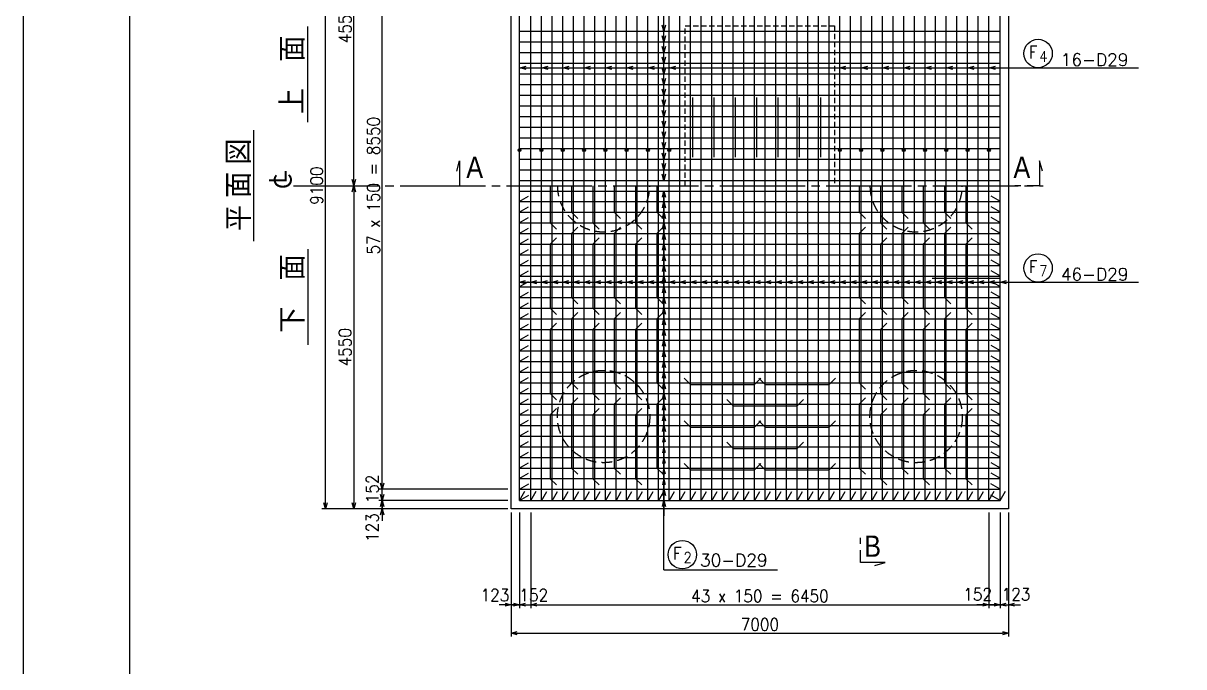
# Model space of a CAD drawing. Extents: x -859 to 41191, y 51716 to 81416.
# Drawn here: x -859 to 15479, y 64629 to 73690 of the extents above; entities that cross this region are included whole.
import ezdxf
from ezdxf.enums import TextEntityAlignment as Align

# ---------------------------------------------------------------- set-up
doc = ezdxf.new("R2010")
doc.units = 0
doc.header["$LTSCALE"] = 300
doc.header["$MEASUREMENT"] = 0
for name, pattern in [('DASHED2', [0.375, 0.25, -0.125]), ('HIDDEN', [0.375, 0.25, -0.125]), ('TEN1SEN1', [25, 20, -1.5, 2, -1.5])]:
    doc.linetypes.add(name, pattern=pattern)
doc.layers.get('0').update_dxf_attribs({"linetype": 'CONTINUOUS'})
doc.layers.get('DEFPOINTS').update_dxf_attribs({"linetype": 'CONTINUOUS'})
for name, color, linetype in [('丸ポチ', 2, 'CONTINUOUS'), ('基礎鉄筋横', 2, 'CONTINUOUS'), ('基礎鉄筋縦', 2, 'CONTINUOUS'), ('寸法', 1, 'CONTINUOUS'), ('引き出し横', 1, 'CONTINUOUS'), ('引き出し縦', 1, 'CONTINUOUS'), ('枠', 7, 'CONTINUOUS'), ('構造', 3, 'CONTINUOUS'), ('肋筋-1', 3, 'CONTINUOUS'), ('肋筋-2', 3, 'CONTINUOUS'), ('記号-1', 2, 'CONTINUOUS')]:
    doc.layers.add(name, color=color, linetype=linetype)
doc.styles.add('MS明朝', font='MS PMincho.ttf')
doc.styles.add('romans', font='ROMANS.shx', dxfattribs={"width": 0.9, "bigfont": 'EXTFONT.shx'})
doc.styles.get("Standard").update_dxf_attribs({"font": 'romans.shx', "bigfont": 'extfont.shx'})
doc.styles.add('ｽﾀｲﾙ1', font='ROMANS.shx', dxfattribs={"bigfont": 'EXTFONT.shx'})
doc.dimstyles.new('ST-50', dxfattribs={"dimscale": 50, "dimtxt": 3.5, "dimasz": 1.7, "dimexe": 1, "dimexo": 1, "dimgap": 1, "dimtad": 0, "dimdec": 0, "dimzin": 0, "dimdsep": 46, "dimtxsty": 'romans', "dimblk": 'OPEN30', "dimcen": 1, "dimdle": 3, "dimclrd": 1, "dimclre": 1, "dimclrt": 3, "dimaunit": 1, "dimadec": 0, "dimazin": 0, "dimtfac": 1, "dimtdec": 0, "dimtmove": 2, "dimatfit": 3, "dimldrblk": 'OPEN30', "dimfxl": 0, "dimtvp": 0.7, "dimtolj": 1, "dimtzin": 0, "dimarcsym": 0})
doc.dimstyles.new('矢', dxfattribs={"dimscale": 50, "dimtxt": 3.5, "dimasz": 1.7, "dimexe": 1, "dimexo": 0.7, "dimgap": 0.09, "dimtad": 0, "dimdec": 0, "dimzin": 0, "dimdsep": 46, "dimtxsty": 'romans', "dimblk": 'OPEN30', "dimcen": 1, "dimdle": 1, "dimclrd": 1, "dimclre": 1, "dimclrt": 3, "dimaunit": 1, "dimadec": 0, "dimazin": 0, "dimtfac": 1, "dimtdec": 0, "dimtix": 1, "dimtmove": 2, "dimatfit": 3, "dimldrblk": 'OPEN30', "dimfxl": 0, "dimtvp": 0.7, "dimtolj": 1, "dimtzin": 0, "dimarcsym": 0})

# ---------------------------------------------------------------- blocks, each defined once
blk = doc.blocks.new('_Open30')
at = {"color": 0, "lineweight": -2}
for p, q in [((-1, 0.27), (0, 0)), ((0, 0), (-1, -0.27)), ((0, 0), (-1, 0))]:
    blk.add_line(p, q, dxfattribs=at)
blk = doc.blocks.new('*D21')
at = {"color": 1, "linetype": 'ByBlock'}
for p, q in [((5961, 75678), (4145, 75678)), ((4195, 67213), (4195, 75593)), ((5961, 67128), (4145, 67128))]:
    blk.add_line(p, q, dxfattribs=at)
at = {"layer": 'DEFPOINTS', "color": 0, "linetype": 'ByBlock'}
for p in [(4195, 75678), (6011, 75678), (6011, 67128)]:
    blk.add_point(p, dxfattribs=at)
at = {"color": 1, "linetype": 'ByBlock', "xscale": 85, "yscale": 85, "zscale": 85}
for p, rotation in [((4195, 75678), 90), ((4195, 67128), 270)]:
    blk.add_blockref('_Open30', p, dxfattribs=dict(at, rotation=rotation))
at = {"color": 3, "linetype": 'ByBlock', "insert": (4072, 71403), "char_height": 175, "attachment_point": 5, "rotation": 90, "style": 'romans'}
blk.add_mtext('\\A1;57 x 150 = 8550', dxfattribs=at)
blk = doc.blocks.new('*D20')
at = {"layer": 'DEFPOINTS', "color": 0, "linetype": 'Continuous'}
for p in [(2895, 75953), (5111, 75953), (2895, 71403)]:
    blk.add_point(p, dxfattribs=at)
at = {"layer": '寸法', "color": 1, "linetype": 'Continuous', "lineweight": -2}
for p, q in [((5061, 75953), (2845, 75953)), ((2895, 71488), (2895, 75868))]:
    blk.add_line(p, q, dxfattribs=at)
at = {"layer": '寸法', "color": 1, "linetype": 'Continuous', "lineweight": -2, "xscale": 85, "yscale": 85, "zscale": 85}
for p, rotation in [((2895, 75953), 90), ((2895, 71403), 270)]:
    blk.add_blockref('_Open30', p, dxfattribs=dict(at, rotation=rotation))
at = {"layer": '寸法', "color": 3, "linetype": 'Continuous', "insert": (2772, 73678), "char_height": 175, "attachment_point": 5, "rotation": 90, "style": 'romans'}
blk.add_mtext('\\A1;4550', dxfattribs=at)
blk = doc.blocks.new('*D23')
at = {"layer": 'DEFPOINTS', "color": 0, "linetype": 'Continuous'}
for p in [(4195, 67128), (6011, 67128), (6011, 66969)]:
    blk.add_point(p, dxfattribs=at)
at = {"layer": '寸法', "color": 1, "linetype": 'Continuous', "lineweight": -2}
for p, q in [((4195, 67213), (4195, 67298)), ((5961, 67128), (4145, 67128)), ((4195, 66969), (4195, 67128)), ((5961, 66969), (4145, 66969)), ((4195, 66884), (4195, 66799))]:
    blk.add_line(p, q, dxfattribs=at)
at = {"layer": '寸法', "color": 1, "linetype": 'Continuous', "lineweight": -2, "xscale": 85, "yscale": 85, "zscale": 85}
for p, rotation in [((4195, 67128), 270), ((4195, 66969), 90)]:
    blk.add_blockref('_Open30', p, dxfattribs=dict(at, rotation=rotation))
at = {"layer": '寸法', "color": 3, "linetype": 'Continuous', "insert": (4055, 67134), "char_height": 175, "attachment_point": 5, "rotation": 90, "style": 'romans'}
blk.add_mtext('\\A1;152', dxfattribs=at)
blk = doc.blocks.new('*D22')
at = {"layer": 'DEFPOINTS', "color": 0, "linetype": 'Continuous'}
for p in [(4195, 66969), (6011, 66969), (6011, 66853)]:
    blk.add_point(p, dxfattribs=at)
at = {"layer": '寸法', "color": 1, "linetype": 'Continuous', "lineweight": -2}
for p, q in [((4195, 67054), (4195, 67139)), ((5961, 66969), (4145, 66969)), ((5961, 66853), (4145, 66853)), ((4195, 66853), (4195, 66969)), ((4195, 66768), (4195, 66683))]:
    blk.add_line(p, q, dxfattribs=at)
at = {"layer": '寸法', "color": 1, "linetype": 'Continuous', "lineweight": -2, "xscale": 85, "yscale": 85, "zscale": 85}
for p, rotation in [((4195, 66969), 270), ((4195, 66853), 90)]:
    blk.add_blockref('_Open30', p, dxfattribs=dict(at, rotation=rotation))
at = {"layer": '寸法', "color": 3, "linetype": 'Continuous', "insert": (4055, 66590), "char_height": 175, "attachment_point": 5, "rotation": 90, "style": 'romans'}
blk.add_mtext('\\A1;123', dxfattribs=at)
blk = doc.blocks.new('*D32')
at = {"layer": 'DEFPOINTS', "color": 0, "linetype": 'Continuous'}
for p in [(2495, 75953), (5111, 75953), (5111, 66853)]:
    blk.add_point(p, dxfattribs=at)
at = {"layer": '寸法', "color": 1, "linetype": 'Continuous', "lineweight": -2}
for p, q in [((5061, 75953), (2445, 75953)), ((2495, 66938), (2495, 75868)), ((5061, 66853), (2445, 66853))]:
    blk.add_line(p, q, dxfattribs=at)
at = {"layer": '寸法', "color": 1, "linetype": 'Continuous', "lineweight": -2, "xscale": 85, "yscale": 85, "zscale": 85}
for p, rotation in [((2495, 75953), 90), ((2495, 66853), 270)]:
    blk.add_blockref('_Open30', p, dxfattribs=dict(at, rotation=rotation))
at = {"layer": '寸法', "color": 3, "linetype": 'Continuous', "insert": (2372, 71403), "char_height": 175, "attachment_point": 5, "rotation": 90, "style": 'romans'}
blk.add_mtext('\\A1;9100', dxfattribs=at)
blk = doc.blocks.new('*D33')
at = {"layer": 'DEFPOINTS', "color": 0, "linetype": 'Continuous'}
for p in [(2895, 71403), (2895, 66853), (5111, 66853)]:
    blk.add_point(p, dxfattribs=at)
at = {"layer": '寸法', "color": 1, "linetype": 'Continuous', "lineweight": -2}
for p, q in [((2895, 71318), (2895, 66938)), ((5061, 66853), (2845, 66853))]:
    blk.add_line(p, q, dxfattribs=at)
at = {"layer": '寸法', "color": 1, "linetype": 'Continuous', "lineweight": -2, "xscale": 85, "yscale": 85, "zscale": 85}
for p, rotation in [((2895, 71403), 90), ((2895, 66853), 270)]:
    blk.add_blockref('_Open30', p, dxfattribs=dict(at, rotation=rotation))
at = {"layer": '寸法', "color": 3, "linetype": 'Continuous', "insert": (2772, 69128), "char_height": 175, "attachment_point": 5, "rotation": 90, "style": 'romans'}
blk.add_mtext('\\A1;4550', dxfattribs=at)
blk = doc.blocks.new('*D35')
at = {"color": 1, "linetype": 'ByBlock'}
for p, q in [((6011, 66803), (6011, 65053)), ((13011, 66803), (13011, 65053)), ((6096, 65103), (12926, 65103))]:
    blk.add_line(p, q, dxfattribs=at)
at = {"layer": 'DEFPOINTS', "color": 0, "linetype": 'ByBlock'}
for p in [(6011, 66853), (13011, 66853), (13011, 65103)]:
    blk.add_point(p, dxfattribs=at)
at = {"color": 1, "linetype": 'ByBlock', "xscale": 85, "yscale": 85, "zscale": 85, "rotation": 180}
blk.add_blockref('_Open30', (6011, 65103), dxfattribs=at)
at = {"color": 1, "linetype": 'ByBlock', "xscale": 85, "yscale": 85, "zscale": 85}
blk.add_blockref('_Open30', (13011, 65103), dxfattribs=at)
at = {"color": 3, "linetype": 'ByBlock', "insert": (9511, 65225), "char_height": 175, "attachment_point": 5, "style": 'romans'}
blk.add_mtext('\\A1;7000', dxfattribs=at)
blk = doc.blocks.new('*D34')
at = {"color": 1, "linetype": 'ByBlock'}
for p, q in [((6286, 66803), (6286, 65453)), ((12736, 66803), (12736, 65453)), ((6371, 65503), (12651, 65503))]:
    blk.add_line(p, q, dxfattribs=at)
at = {"layer": 'DEFPOINTS', "color": 0, "linetype": 'ByBlock'}
for p in [(6286, 66853), (12736, 66853), (12736, 65503)]:
    blk.add_point(p, dxfattribs=at)
at = {"color": 1, "linetype": 'ByBlock', "xscale": 85, "yscale": 85, "zscale": 85, "rotation": 180}
blk.add_blockref('_Open30', (6286, 65503), dxfattribs=at)
at = {"color": 1, "linetype": 'ByBlock', "xscale": 85, "yscale": 85, "zscale": 85}
blk.add_blockref('_Open30', (12736, 65503), dxfattribs=at)
at = {"color": 3, "linetype": 'ByBlock', "insert": (9511, 65625), "char_height": 175, "attachment_point": 5, "style": 'romans'}
blk.add_mtext('\\A1;43 x 150 = 6450', dxfattribs=at)
blk = doc.blocks.new('*D37')
at = {"layer": 'DEFPOINTS', "color": 0, "linetype": 'Continuous'}
for p in [(6011, 66853), (6128, 66853), (6128, 65503)]:
    blk.add_point(p, dxfattribs=at)
at = {"layer": '寸法', "color": 1, "linetype": 'Continuous', "lineweight": -2}
for p, q in [((6011, 66803), (6011, 65453)), ((6128, 66803), (6128, 65453)), ((5926, 65503), (5841, 65503)), ((6011, 65503), (6128, 65503)), ((6213, 65503), (6298, 65503))]:
    blk.add_line(p, q, dxfattribs=at)
at = {"layer": '寸法', "color": 1, "linetype": 'Continuous', "lineweight": -2, "xscale": 85, "yscale": 85, "zscale": 85}
blk.add_blockref('_Open30', (6011, 65503), dxfattribs=at)
at = {"layer": '寸法', "color": 1, "linetype": 'Continuous', "lineweight": -2, "xscale": 85, "yscale": 85, "zscale": 85, "rotation": 180}
blk.add_blockref('_Open30', (6128, 65503), dxfattribs=at)
at = {"layer": '寸法', "color": 3, "linetype": 'Continuous', "insert": (5781, 65638), "char_height": 175, "attachment_point": 5, "style": 'romans'}
blk.add_mtext('\\A1;123', dxfattribs=at)
blk = doc.blocks.new('*D36')
at = {"layer": 'DEFPOINTS', "color": 0, "linetype": 'Continuous'}
for p in [(6128, 66853), (6286, 66853), (6286, 65503)]:
    blk.add_point(p, dxfattribs=at)
at = {"layer": '寸法', "color": 1, "linetype": 'Continuous', "lineweight": -2}
for p, q in [((6128, 66803), (6128, 65453)), ((6286, 66803), (6286, 65453)), ((6043, 65503), (5958, 65503)), ((6128, 65503), (6286, 65503)), ((6371, 65503), (6456, 65503))]:
    blk.add_line(p, q, dxfattribs=at)
at = {"layer": '寸法', "color": 1, "linetype": 'Continuous', "lineweight": -2, "xscale": 85, "yscale": 85, "zscale": 85}
blk.add_blockref('_Open30', (6128, 65503), dxfattribs=at)
at = {"layer": '寸法', "color": 1, "linetype": 'Continuous', "lineweight": -2, "xscale": 85, "yscale": 85, "zscale": 85, "rotation": 180}
blk.add_blockref('_Open30', (6286, 65503), dxfattribs=at)
at = {"layer": '寸法', "color": 3, "linetype": 'Continuous', "insert": (6328, 65638), "char_height": 175, "attachment_point": 5, "style": 'romans'}
blk.add_mtext('\\A1;152', dxfattribs=at)
blk = doc.blocks.new('*D39')
at = {"layer": 'DEFPOINTS', "color": 0, "linetype": 'Continuous'}
for p in [(12736, 66853), (12894, 66853), (12894, 65503)]:
    blk.add_point(p, dxfattribs=at)
at = {"layer": '寸法', "color": 1, "linetype": 'Continuous', "lineweight": -2}
for p, q in [((12736, 66803), (12736, 65453)), ((12894, 66803), (12894, 65453)), ((12651, 65503), (12566, 65503)), ((12736, 65503), (12894, 65503)), ((12979, 65503), (13064, 65503))]:
    blk.add_line(p, q, dxfattribs=at)
at = {"layer": '寸法', "color": 1, "linetype": 'Continuous', "lineweight": -2, "xscale": 85, "yscale": 85, "zscale": 85}
blk.add_blockref('_Open30', (12736, 65503), dxfattribs=at)
at = {"layer": '寸法', "color": 1, "linetype": 'Continuous', "lineweight": -2, "xscale": 85, "yscale": 85, "zscale": 85, "rotation": 180}
blk.add_blockref('_Open30', (12894, 65503), dxfattribs=at)
at = {"layer": '寸法', "color": 3, "linetype": 'Continuous', "insert": (12577, 65650), "char_height": 175, "attachment_point": 5, "style": 'romans'}
blk.add_mtext('\\A1;152', dxfattribs=at)
blk = doc.blocks.new('*D38')
at = {"layer": 'DEFPOINTS', "color": 0, "linetype": 'Continuous'}
for p in [(12894, 66853), (13011, 66853), (13011, 65503)]:
    blk.add_point(p, dxfattribs=at)
at = {"layer": '寸法', "color": 1, "linetype": 'Continuous', "lineweight": -2}
for p, q in [((12894, 66803), (12894, 65453)), ((13011, 66803), (13011, 65453)), ((12809, 65503), (12724, 65503)), ((12894, 65503), (13011, 65503)), ((13096, 65503), (13181, 65503))]:
    blk.add_line(p, q, dxfattribs=at)
at = {"layer": '寸法', "color": 1, "linetype": 'Continuous', "lineweight": -2, "xscale": 85, "yscale": 85, "zscale": 85}
blk.add_blockref('_Open30', (12894, 65503), dxfattribs=at)
at = {"layer": '寸法', "color": 1, "linetype": 'Continuous', "lineweight": -2, "xscale": 85, "yscale": 85, "zscale": 85, "rotation": 180}
blk.add_blockref('_Open30', (13011, 65503), dxfattribs=at)
at = {"layer": '寸法', "color": 3, "linetype": 'Continuous', "insert": (13117, 65650), "char_height": 175, "attachment_point": 5, "style": 'romans'}
blk.add_mtext('\\A1;123', dxfattribs=at)

msp = doc.modelspace()

# ---------------------------------------------------------------- linework, layer by layer
at = {"layer": '丸ポチ', "linetype": 'Continuous'}
for centre, radius in [((6127.7, 71902.6), 20), ((6127.7, 71902.6), 10), ((6435.6, 71902.6), 20), ((6435.6, 71902.6), 10), ((6735.6, 71902.6), 20), ((6735.6, 71902.6), 10), ((7035.6, 71902.6), 20), ((7035.6, 71902.6), 10), ((7335.6, 71902.6), 20), ((7335.6, 71902.6), 10), ((7635.6, 71902.6), 20), ((7635.6, 71902.6), 10), ((7935.6, 71902.6), 20), ((7935.6, 71902.6), 10), ((8235.6, 71902.6), 20), ((8235.6, 71902.6), 10), ((10635.6, 71902.6), 20), ((10635.6, 71902.6), 10), ((10935.6, 71902.6), 20), ((10935.6, 71902.6), 10), ((11235.6, 71902.6), 20), ((11235.6, 71902.6), 10), ((11535.6, 71902.6), 20), ((11535.6, 71902.6), 10), ((11835.6, 71902.6), 20), ((11835.6, 71902.6), 10), ((12135.6, 71902.6), 20), ((12135.6, 71902.6), 10), ((12435.6, 71902.6), 20), ((12435.6, 71902.6), 10), ((12735.6, 71902.6), 20), ((12735.6, 71902.6), 10)]:
    msp.add_circle(centre, radius, dxfattribs=at)
at = {"layer": '基礎鉄筋横', "linetype": 'Continuous'}
for p, q in [((6123.6, 73577.6), (12897.6, 73577.6)), ((6123.6, 73427.6), (12897.6, 73427.6)), ((6123.6, 73277.6), (12897.6, 73277.6)), ((6123.6, 73127.6), (12897.6, 73127.6)), ((6123.6, 72977.6), (12897.6, 72977.6)), ((6123.6, 72827.6), (12897.6, 72827.6)), ((6123.6, 72677.6), (12897.6, 72677.6)), ((6123.6, 72527.6), (12897.6, 72527.6)), ((6123.6, 72377.6), (12897.6, 72377.6)), ((6123.6, 72227.6), (12897.6, 72227.6)), ((6123.6, 72077.6), (12897.6, 72077.6)), ((6123.6, 71927.6), (12897.6, 71927.6)), ((6123.6, 71777.6), (12897.6, 71777.6)), ((6123.6, 71627.6), (12897.6, 71627.6)), ((6123.6, 71477.6), (12897.6, 71477.6)), ((6123.6, 71327.6), (12897.6, 71327.6)), ((6123.6, 71177.6), (6253.5, 71252.6)), ((12897.6, 71177.6), (12767.7, 71252.6)), ((6123.6, 71177.6), (12897.6, 71177.6)), ((6123.6, 71027.6), (6253.5, 71102.6)), ((12897.6, 71027.6), (12767.7, 71102.6)), ((6123.6, 71027.6), (12897.6, 71027.6)), ((6123.6, 70877.6), (6253.5, 70952.6)), ((12897.6, 70877.6), (12767.7, 70952.6)), ((6123.6, 70877.6), (12897.6, 70877.6)), ((6123.6, 70727.6), (6253.5, 70802.6)), ((12897.6, 70727.6), (12767.7, 70802.6)), ((6123.6, 70727.6), (12897.6, 70727.6)), ((6123.6, 70577.6), (6253.5, 70652.6)), ((12897.6, 70577.6), (12767.7, 70652.6)), ((6123.6, 70577.6), (12897.6, 70577.6)), ((6123.6, 70427.6), (6253.5, 70502.6)), ((6123.6, 70427.6), (12897.6, 70427.6)), ((12897.6, 70427.6), (12767.7, 70502.6)), ((6123.6, 70277.6), (6253.5, 70352.6)), ((6123.6, 70277.6), (12897.6, 70277.6)), ((12897.6, 70277.6), (12767.7, 70352.6)), ((6123.6, 70127.6), (6253.5, 70202.6)), ((6123.6, 70127.6), (12897.6, 70127.6)), ((11934, 70102.7), (12894, 70102.7)), ((12897.6, 70127.6), (12767.7, 70202.6)), ((6123.6, 69977.6), (6253.5, 70052.6)), ((6123.6, 69977.6), (12897.6, 69977.6)), ((12897.6, 69977.6), (12767.7, 70052.6)), ((6123.6, 69827.6), (6253.5, 69902.6)), ((6123.6, 69827.6), (12897.6, 69827.6)), ((12897.6, 69827.6), (12767.7, 69902.6)), ((6123.6, 69677.6), (6253.5, 69752.6)), ((6123.6, 69677.6), (12897.6, 69677.6)), ((6123.6, 69527.6), (6253.5, 69602.6)), ((12897.6, 69677.6), (12767.7, 69752.6)), ((12897.6, 69527.6), (12767.7, 69602.6)), ((6123.6, 69527.6), (12897.6, 69527.6)), ((6123.6, 69377.6), (6253.5, 69452.6)), ((12897.6, 69377.6), (12767.7, 69452.6)), ((6123.6, 69377.6), (12897.6, 69377.6)), ((6123.6, 69227.6), (6253.5, 69302.6)), ((12897.6, 69227.6), (12767.7, 69302.6)), ((6123.6, 69227.6), (12897.6, 69227.6)), ((6123.6, 69077.6), (6253.5, 69152.6)), ((12897.6, 69077.6), (12767.7, 69152.6)), ((6123.6, 69077.6), (12897.6, 69077.6)), ((6123.6, 68927.6), (6253.5, 69002.6)), ((12897.6, 68927.6), (12767.7, 69002.6)), ((6123.6, 68927.6), (12897.6, 68927.6)), ((6123.6, 68777.6), (6253.5, 68852.6)), ((12897.6, 68777.6), (12767.7, 68852.6)), ((6123.6, 68777.6), (12897.6, 68777.6)), ((6123.6, 68627.6), (6253.5, 68702.6)), ((6123.6, 68627.6), (12897.6, 68627.6)), ((12897.6, 68627.6), (12767.7, 68702.6)), ((6123.6, 68477.6), (6253.5, 68552.6)), ((6123.6, 68477.6), (12897.6, 68477.6)), ((12897.6, 68477.6), (12767.7, 68552.6)), ((6123.6, 68327.6), (6253.5, 68402.6)), ((6123.6, 68327.6), (12897.6, 68327.6)), ((12897.6, 68327.6), (12767.7, 68402.6)), ((6123.6, 68177.6), (6253.5, 68252.6)), ((6123.6, 68177.6), (12897.6, 68177.6)), ((12897.6, 68177.6), (12767.7, 68252.6)), ((6123.6, 68027.6), (6253.5, 68102.6)), ((6123.6, 68027.6), (12897.6, 68027.6)), ((12897.6, 68027.6), (12767.7, 68102.6)), ((6123.6, 67877.6), (6253.5, 67952.6)), ((6123.6, 67877.6), (12897.6, 67877.6)), ((12897.6, 67877.6), (12767.7, 67952.6)), ((6123.6, 67727.6), (6253.5, 67802.6)), ((6123.6, 67727.6), (12897.6, 67727.6)), ((6123.6, 67577.6), (6253.5, 67652.6)), ((12897.6, 67727.6), (12767.7, 67802.6)), ((12897.6, 67577.6), (12767.7, 67652.6)), ((6123.6, 67577.6), (12897.6, 67577.6)), ((6123.6, 67427.6), (6253.5, 67502.6)), ((12897.6, 67427.6), (12767.7, 67502.6)), ((6123.6, 67427.6), (12897.6, 67427.6)), ((6123.6, 67277.6), (6253.5, 67352.6)), ((12897.6, 67277.6), (12767.7, 67352.6)), ((6123.6, 67277.6), (12897.6, 67277.6)), ((6127.7, 67127.6), (6257.6, 67202.6)), ((12894, 67127.6), (12764.1, 67202.6)), ((6127.7, 67127.6), (12894, 67127.6)), ((6127.7, 66969.3), (6257.6, 67044.3)), ((12894, 66969.3), (12764.1, 67044.3)), ((6127.7, 66969.3), (12894, 66969.3))]:
    msp.add_line(p, q, dxfattribs=at)
at = {"layer": '基礎鉄筋縦', "linetype": 'Continuous'}
for p, q in [((6127.7, 66969.3), (6127.7, 75839.7)), ((6285.7, 66969.3), (6285.7, 75839.7)), ((6435.6, 66965.3), (6435.6, 75839.7)), ((6585.6, 66965.3), (6585.6, 75839.7)), ((6735.6, 66965.3), (6735.6, 75839.7)), ((6885.6, 66965.3), (6885.6, 75839.7)), ((7035.6, 66965.3), (7035.6, 75839.7)), ((7035.6, 66965.3), (7035.6, 75839.7)), ((7185.6, 66965.3), (7185.6, 75839.7)), ((7335.6, 66965.3), (7335.6, 75839.7)), ((7485.6, 66965.3), (7485.6, 75839.7)), ((7635.6, 66965.3), (7635.6, 75839.7)), ((7785.6, 66965.3), (7785.6, 75839.7)), ((7935.6, 66965.3), (7935.6, 75839.7)), ((8085.6, 66965.3), (8085.6, 75839.7)), ((8235.6, 66965.3), (8235.6, 75839.7)), ((8385.6, 66965.3), (8385.6, 75839.7)), ((8535.6, 66965.3), (8535.6, 75839.7)), ((8685.6, 66965.3), (8685.6, 75839.7)), ((8835.6, 66965.3), (8835.6, 75839.7)), ((8985.6, 66965.3), (8985.6, 75839.7)), ((9135.6, 66965.3), (9135.6, 75839.7)), ((9285.6, 66965.3), (9285.6, 75839.7)), ((9435.6, 66965.3), (9435.6, 75839.7)), ((9585.6, 66965.3), (9585.6, 75839.7)), ((9735.6, 66965.3), (9735.6, 75839.7)), ((9885.6, 66965.3), (9885.6, 75839.7)), ((10035.6, 66965.3), (10035.6, 75839.7)), ((10185.6, 66965.3), (10185.6, 75839.7)), ((10335.6, 66965.3), (10335.6, 75839.7)), ((10485.6, 66965.3), (10485.6, 75839.7)), ((10635.6, 66965.3), (10635.6, 75839.7)), ((10785.6, 66965.3), (10785.6, 75839.7)), ((10935.6, 66965.3), (10935.6, 75839.7)), ((11085.6, 66965.3), (11085.6, 75839.7)), ((11235.6, 66965.3), (11235.6, 75839.7)), ((11385.6, 66965.3), (11385.6, 75839.7)), ((11535.6, 66965.3), (11535.6, 75839.7)), ((11685.6, 66965.3), (11685.6, 75839.7)), ((11835.6, 66965.3), (11835.6, 75839.7)), ((11985.6, 66965.3), (11985.6, 75839.7)), ((12135.6, 66965.3), (12135.6, 75839.7)), ((12285.6, 66965.3), (12285.6, 75839.7)), ((12435.6, 66965.3), (12435.6, 75839.7)), ((12585.6, 66965.3), (12585.6, 75839.7)), ((12735.6, 66969.3), (12735.6, 75835.7)), ((12894, 66969.3), (12894, 75835.7)), ((8567.6, 71802.6), (8567.6, 72642.6)), ((8867.6, 71802.6), (8867.6, 72642.6)), ((9167.6, 71802.6), (9167.6, 72642.6)), ((9467.6, 71802.6), (9467.6, 72642.6)), ((9767.6, 71802.6), (9767.6, 72642.6)), ((10067.6, 71802.6), (10067.6, 72642.6)), ((10367.6, 71802.6), (10367.6, 72642.6)), ((6127.7, 66969.3), (6202.7, 67099.2)), ((6285.7, 66969.3), (6360.7, 67099.2)), ((6435.6, 66965.3), (6510.6, 67095.2)), ((6585.6, 66965.3), (6660.6, 67095.2)), ((6735.6, 66965.3), (6810.6, 67095.2)), ((6885.6, 66965.3), (6960.6, 67095.2)), ((7035.6, 66965.3), (7110.6, 67095.2)), ((7035.6, 66965.3), (7110.6, 67095.2)), ((7185.6, 66965.3), (7260.6, 67095.2)), ((7335.6, 66965.3), (7410.6, 67095.2)), ((7485.6, 66965.3), (7560.6, 67095.2)), ((7635.6, 66965.3), (7710.6, 67095.2)), ((7785.6, 66965.3), (7860.6, 67095.2)), ((7935.6, 66965.3), (8010.6, 67095.2)), ((8085.6, 66965.3), (8160.6, 67095.2)), ((8235.6, 66965.3), (8310.6, 67095.2)), ((8385.6, 66965.3), (8460.6, 67095.2)), ((8535.6, 66965.3), (8610.6, 67095.2)), ((8685.6, 66965.3), (8760.6, 67095.2)), ((8835.6, 66965.3), (8910.6, 67095.2)), ((8985.6, 66965.3), (9060.6, 67095.2)), ((9135.6, 66965.3), (9210.6, 67095.2)), ((9285.6, 66965.3), (9360.6, 67095.2)), ((9435.6, 66965.3), (9510.6, 67095.2)), ((9585.6, 66965.3), (9660.6, 67095.2)), ((9735.6, 66965.3), (9810.6, 67095.2)), ((9885.6, 66965.3), (9960.6, 67095.2)), ((10035.6, 66965.3), (10110.6, 67095.2)), ((10185.6, 66965.3), (10260.6, 67095.2)), ((10335.6, 66965.3), (10410.6, 67095.2)), ((10485.6, 66965.3), (10560.6, 67095.2)), ((10635.6, 66965.3), (10710.6, 67095.2)), ((10785.6, 66965.3), (10860.6, 67095.2)), ((10935.6, 66965.3), (11010.6, 67095.2)), ((11085.6, 66965.3), (11160.6, 67095.2)), ((11235.6, 66965.3), (11310.6, 67095.2)), ((11385.6, 66965.3), (11460.6, 67095.2)), ((11535.6, 66965.3), (11610.6, 67095.2)), ((11685.6, 66965.3), (11760.6, 67095.2)), ((11835.6, 66965.3), (11910.6, 67095.2)), ((11985.6, 66965.3), (12060.6, 67095.2)), ((12135.6, 66965.3), (12210.6, 67095.2)), ((12285.6, 66965.3), (12360.6, 67095.2)), ((12435.6, 66965.3), (12510.6, 67095.2)), ((12585.6, 66965.3), (12660.6, 67095.2)), ((12735.6, 66969.3), (12810.6, 67099.2)), ((12894, 66969.3), (12969, 67099.2))]:
    msp.add_line(p, q, dxfattribs=at)
at = {"layer": '引き出し横', "linetype": 'Continuous', "flags": 128}
for points in [[(6127.7, 73063.3), (14840.7, 73063.3)], [(6127.7, 70042.7), (14840.7, 70042.7)]]:
    msp.add_lwpolyline(points, dxfattribs=at)
at = {"layer": '引き出し横', "color": 1, "linetype": 'Continuous'}
for centre in [(13427.6, 73263.3), (13427.6, 70242.7)]:
    msp.add_circle(centre, 200, dxfattribs=at)
at = {"layer": '引き出し縦', "linetype": 'Continuous', "flags": 128}
for points in [[(8160.6, 71477.6), (8160.6, 76424.2)], [(8161.2, 65995.1), (8161.2, 71327.6)], [(8161.2, 65995.1), (9761.2, 65995.1)]]:
    msp.add_lwpolyline(points, dxfattribs=at)
at = {"layer": '引き出し縦', "linetype": 'Continuous', "extrusion": (0, 0, -1)}
msp.add_lwpolyline([(-8161.2, 67688.3), (-8161.2, 67010.4)], dxfattribs=at)
at = {"layer": '引き出し縦', "linetype": 'Continuous'}
msp.add_circle((8419, 66207.6), 200, dxfattribs=at)
at = {"layer": '枠', "color": 1, "linetype": 'Continuous', "flags": 128}
msp.add_lwpolyline([(-859.4, 81415.6), (-859.4, 51715.6), (41190.6, 51715.6), (41190.6, 81415.6), (-859.4, 81415.6)], dxfattribs=at)
at = {"layer": '枠', "color": 2, "linetype": 'Continuous', "flags": 128}
msp.add_lwpolyline([(640.6, 52715.6), (640.6, 80415.6), (40190.6, 80415.6), (40190.6, 52715.6), (640.6, 52715.6)], dxfattribs=at)
at = {"layer": '構造', "linetype": 'DASHED2'}
for p, q in [((8460.6, 71402.6), (8460.6, 73652.6)), ((8460.6, 73652.6), (10560.6, 73652.6)), ((10560.6, 73652.6), (10560.6, 71402.6))]:
    msp.add_line(p, q, dxfattribs=at)
at = {"layer": '構造', "color": 1, "linetype": 'TEN1SEN1', "ltscale": 0.2}
msp.add_line((2946.3, 71402.6), (13499, 71402.6), dxfattribs=at)
at = {"layer": '構造', "linetype": 'Continuous'}
msp.add_lwpolyline([(6010.6, 75952.5), (13010.6, 75952.5), (13010.6, 66852.5), (6010.6, 66852.5)], close=True, dxfattribs=at)
at = {"layer": '構造', "linetype": 'HIDDEN', "ltscale": 2}
for centre in [(7310.6, 68152.5), (11710.6, 68152.5)]:
    msp.add_circle(centre, 650, dxfattribs=at)
for centre in [(7310.6, 71402.5), (11710.6, 71402.5)]:
    msp.add_arc(centre, 650, 179.99512, 0.00488, dxfattribs=at)
at = {"layer": '肋筋-1', "linetype": 'Continuous'}
for points in [[(6560.6, 71402.6), (6560.6, 70877.5), (6649.4, 70788.8)], [(7160.6, 71402.6), (7160.6, 70877.5), (7249.4, 70788.8)], [(7760.6, 71402.6), (7760.6, 70877.5), (7849.4, 70788.8)], [(11210.6, 71402.6), (11210.6, 70877.5), (11299.4, 70788.8)], [(11810.6, 71402.6), (11810.6, 70877.5), (11899.4, 70788.8)], [(12410.6, 71402.6), (12410.6, 70877.5), (12499.4, 70788.8)], [(6649.4, 70666.4), (6560.6, 70577.6), (6560.6, 69677.5), (6649.4, 69588.8)], [(7249.4, 70666.4), (7160.6, 70577.6), (7160.6, 69677.5), (7249.4, 69588.8)], [(7849.4, 70666.4), (7760.6, 70577.6), (7760.6, 69677.5), (7849.4, 69588.8)], [(11299.4, 70666.4), (11210.6, 70577.6), (11210.6, 69677.5), (11299.4, 69588.8)], [(11899.4, 70666.4), (11810.6, 70577.6), (11810.6, 69677.5), (11899.4, 69588.8)], [(12499.4, 70666.4), (12410.6, 70577.6), (12410.6, 69677.5), (12499.4, 69588.8)], [(6649.4, 69466.4), (6560.6, 69377.6), (6560.6, 68477.5), (6649.4, 68388.8)], [(7249.4, 69466.4), (7160.6, 69377.6), (7160.6, 68477.5), (7249.4, 68388.8)], [(7849.4, 69466.4), (7760.6, 69377.6), (7760.6, 68477.5), (7849.4, 68388.8)], [(11299.4, 69466.4), (11210.6, 69377.6), (11210.6, 68477.5), (11299.4, 68388.8)], [(11899.4, 69466.4), (11810.6, 69377.6), (11810.6, 68477.5), (11899.4, 68388.8)], [(12499.4, 69466.4), (12410.6, 69377.6), (12410.6, 68477.5), (12499.4, 68388.8)], [(8446.8, 68691.4), (8535.6, 68602.6), (9435.7, 68602.6), (9524.4, 68691.4)], [(9496.8, 68691.4), (9585.6, 68602.6), (10485.7, 68602.6), (10574.4, 68691.4)], [(9046.7, 68391.4), (9135.5, 68302.6), (10035.6, 68302.6), (10124.3, 68391.4)], [(6649.4, 68266.4), (6560.6, 68177.6), (6560.6, 67277.5), (6649.4, 67188.8)], [(7249.4, 68266.4), (7160.6, 68177.6), (7160.6, 67277.5), (7249.4, 67188.8)], [(7849.4, 68266.4), (7760.6, 68177.6), (7760.6, 67277.5), (7849.4, 67188.8)], [(11299.4, 68266.4), (11210.6, 68177.6), (11210.6, 67277.5), (11299.4, 67188.8)], [(11899.4, 68266.4), (11810.6, 68177.6), (11810.6, 67277.5), (11899.4, 67188.8)], [(12499.4, 68266.4), (12410.6, 68177.6), (12410.6, 67277.5), (12499.4, 67188.8)], [(8446.8, 68091.4), (8535.6, 68002.6), (9435.7, 68002.6), (9524.4, 68091.4)], [(9496.8, 68091.4), (9585.6, 68002.6), (10485.7, 68002.6), (10574.4, 68091.4)], [(9046.7, 67791.4), (9135.5, 67702.6), (10035.6, 67702.6), (10124.3, 67791.4)], [(8446.8, 67491.4), (8535.6, 67402.6), (9435.7, 67402.6), (9524.4, 67491.4)], [(9496.8, 67491.4), (9585.6, 67402.6), (10485.7, 67402.6), (10574.4, 67491.4)]]:
    msp.add_lwpolyline(points, dxfattribs=at)
at = {"layer": '肋筋-2', "linetype": 'Continuous'}
for points in [[(6860.6, 71402.6), (6860.6, 71027.6), (6949.4, 70938.8)], [(7460.6, 71402.6), (7460.6, 71027.6), (7549.4, 70938.8)], [(8060.6, 71402.6), (8060.6, 71027.6), (8149.4, 70938.8)], [(10910.6, 71402.6), (10910.6, 71027.6), (10999.4, 70938.8)], [(11510.6, 71402.6), (11510.6, 71027.6), (11599.4, 70938.8)], [(12110.6, 71402.6), (12110.6, 71027.6), (12199.4, 70938.8)], [(6949.4, 70816.4), (6860.6, 70727.6), (6860.6, 69827.5), (6949.4, 69738.8)], [(7549.4, 70816.4), (7460.6, 70727.6), (7460.6, 69827.5), (7549.4, 69738.8)], [(8149.4, 70816.4), (8060.6, 70727.6), (8060.6, 69827.5), (8149.4, 69738.8)], [(10999.4, 70816.4), (10910.6, 70727.6), (10910.6, 69827.5), (10999.4, 69738.8)], [(11599.4, 70816.4), (11510.6, 70727.6), (11510.6, 69827.5), (11599.4, 69738.8)], [(12199.4, 70816.4), (12110.6, 70727.6), (12110.6, 69827.5), (12199.4, 69738.8)], [(6949.4, 69616.4), (6860.6, 69527.6), (6860.6, 68627.5), (6949.4, 68538.8)], [(7549.4, 69616.4), (7460.6, 69527.6), (7460.6, 68627.5), (7549.4, 68538.8)], [(8149.4, 69616.4), (8060.6, 69527.6), (8060.6, 68627.5), (8149.4, 68538.8)], [(10999.4, 69616.4), (10910.6, 69527.6), (10910.6, 68627.5), (10999.4, 68538.8)], [(11599.4, 69616.4), (11510.6, 69527.6), (11510.6, 68627.5), (11599.4, 68538.8)], [(12199.4, 69616.4), (12110.6, 69527.6), (12110.6, 68627.5), (12199.4, 68538.8)], [(6949.4, 68416.4), (6860.6, 68327.6), (6860.6, 67427.5), (6949.4, 67338.8)], [(7549.4, 68416.4), (7460.6, 68327.6), (7460.6, 67427.5), (7549.4, 67338.8)], [(8149.4, 68416.4), (8060.6, 68327.6), (8060.6, 67427.5), (8149.4, 67338.8)], [(10999.4, 68416.4), (10910.6, 68327.6), (10910.6, 67427.5), (10999.4, 67338.8)], [(11599.4, 68416.4), (11510.6, 68327.6), (11510.6, 67427.5), (11599.4, 67338.8)], [(12199.4, 68416.4), (12110.6, 68327.6), (12110.6, 67427.5), (12199.4, 67338.8)]]:
    msp.add_lwpolyline(points, dxfattribs=at)
at = {"layer": '記号-1', "linetype": 'Continuous'}
for p, q in [((3146.5, 72297), (3146.5, 73642.5)), ((2389, 70621.2), (2389, 72183.9)), ((3146.5, 70508), (3146.5, 69162.5))]:
    msp.add_line(p, q, dxfattribs=at)
at = {"layer": '記号-1'}
for p, q in [((5284.2, 71402.6), (5459.2, 71402.6)), ((5546.7, 71402.6), (5634.2, 71402.6)), ((13186.5, 71402.6), (13099, 71402.6)), ((13449, 71402.6), (13274, 71402.6)), ((10926.1, 66358.5), (10926.1, 66446)), ((10926.1, 66096), (10926.1, 66271))]:
    msp.add_line(p, q, dxfattribs=at)
at = {"layer": '記号-1', "flags": 128}
for points in [[(5245.4, 71607.7), (5284.2, 71752.6), (5284.2, 71402.6)], [(13487.9, 71607.7), (13449, 71752.6), (13449, 71402.6)], [(11131.2, 66057.2), (11276.1, 66096), (10926.1, 66096)]]:
    msp.add_lwpolyline(points, dxfattribs=at)

# ---------------------------------------------------------------- block references
at = {"layer": '引き出し縦', "linetype": 'Continuous', "extrusion": (0, 0, -1), "xscale": 85, "yscale": 85, "zscale": 85, "rotation": 90}
for p in [(-8161.2, 67877.6), (-8161.2, 67727.6), (-8161.2, 67577.6), (-8161.2, 67427.6), (-8161.2, 67277.6)]:
    msp.add_blockref('_Open30', p, dxfattribs=at)

# ---------------------------------------------------------------- texts
at = {"layer": '引き出し横', "color": 3, "style": 'ｽﾀｲﾙ1', "width": 0.9}
for s, height, p in [('F', 175, (13297.3, 73194.9)), ('4', 150, (13444.6, 73147.7)), ('F', 175, (13297.3, 70174.3)), ('7', 150, (13444.6, 70127.1))]:
    msp.add_text(s, height=height, dxfattribs=at).set_placement(p)
at = {"layer": '引き出し横', "color": 3}
for s, p in [('16-D29', (13746.9, 73088.3)), ('46-D29', (13746.9, 70067.7))]:
    msp.add_text(s, height=175, dxfattribs=at).set_placement(p)
at = {"layer": '引き出し縦', "color": 3, "style": 'ｽﾀｲﾙ1', "width": 0.9}
for s, height, p in [('F', 175, (8288.7, 66139.1)), ('2', 150, (8436, 66091.9))]:
    msp.add_text(s, height=height, dxfattribs=at).set_placement(p)
at = {"layer": '引き出し縦', "color": 3, "style": 'romans'}
msp.add_text('30-D29', height=175, dxfattribs=at).set_placement((8667.4, 66042.4))
at = {"layer": '記号-1', "style": 'MS明朝', "width": 0.9}
for s, p in [('上\u3000面', (3071.5, 72963.3)), ('平 面 図', (2314, 71414.8)), ('下\u3000面', (3071.5, 69884.2))]:
    msp.add_text(s, height=300, rotation=90, dxfattribs=at).set_placement(p, align=Align.CENTER)
for s, p in [('A', (5378.5, 71512.2)), ('A', (13081, 71512.2)), ('B', (10979.9, 66177.2))]:
    msp.add_text(s, height=300, dxfattribs=at).set_placement(p)
for s, p in [('Ｌ', (2850, 71371.9)), ('Ｃ', (2920, 71310.6))]:
    msp.add_text(s, height=250, rotation=90, dxfattribs=at).set_placement(p)

# ---------------------------------------------------------------- dimensions: what is measured, and where the dimension line sits
at = {"layer": '寸法', "linetype": 'Continuous'}
for base, p1, p2, angle, picture, middle in [((3394.8, 75952.5), (6010.6, 66852.5), (6010.6, 75952.5), 90, '*D32', (2372.3, 71402.5)), ((3794.8, 75952.5), (3794.8, 71402.5), (6010.6, 75952.5), 90, '*D20', (2772.3, 73677.5)), ((3794.8, 66852.5), (3794.8, 71402.5), (6010.6, 66852.5), 270, '*D33', (2772.3, 69127.5))]:
    dim = msp.add_linear_dim(base=base, p1=p1, p2=p2, angle=angle, dimstyle='ST-50', dxfattribs=at)
    dim.commit()
    dim.dimension.update_dxf_attribs({"geometry": picture, "text_midpoint": middle, "insert": (900, 0)})
dim = msp.add_linear_dim(base=(4194.8, 75677.7), p1=(6010.6, 67127.6), p2=(6010.6, 75677.7), angle=90, text='57 x 150 = 8550', dimstyle='ST-50', dxfattribs=at)
dim.commit()
dim.dimension.update_dxf_attribs({"geometry": '*D21', "text_midpoint": (4072.3, 71402.7)})
for base, p1, p2, text, picture, middle in [((4194.8, 67127.6), (6010.6, 66969.3), (6010.6, 67127.6), '152', '*D23', (4054.8, 67134.3)), ((4194.8, 66969.3), (6010.6, 66852.5), (6010.6, 66969.3), '123', '*D22', (4054.8, 66590.4))]:
    dim = msp.add_linear_dim(base=base, p1=p1, p2=p2, angle=90, text=text, dimstyle='ST-50', dxfattribs=at)
    dim.commit()
    dim.dimension.update_dxf_attribs({"geometry": picture, "text_midpoint": middle, "dimtype": 160})
for base, p1, p2, text, picture, middle in [((6127.7, 65502.7), (6010.6, 66852.6), (6127.7, 66852.5), '123', '*D37', (5781.5, 65638)), ((6285.7, 65502.7), (6127.7, 66852.5), (6285.7, 66852.5), '152', '*D36', (6327.9, 65638)), ((12894, 65502.7), (12735.6, 66852.5), (12894, 66852.5), '152', '*D39', (12577.2, 65650.3)), ((13010.6, 65502.7), (12894, 66852.5), (13010.6, 66852.6), '123', '*D38', (13116.8, 65650.3))]:
    dim = msp.add_linear_dim(base=base, p1=p1, p2=p2, text=text, dimstyle='ST-50', dxfattribs=at)
    dim.commit()
    dim.dimension.update_dxf_attribs({"geometry": picture, "text_midpoint": middle, "dimtype": 160})
dim = msp.add_linear_dim(base=(13010.6, 65102.7), p1=(6010.6, 66852.6), p2=(13010.6, 66852.6), dimstyle='ST-50', dxfattribs=at)
dim.commit()
dim.dimension.update_dxf_attribs({"geometry": '*D35', "text_midpoint": (9510.6, 65225.2)})
dim = msp.add_linear_dim(base=(12735.6, 65502.7), p1=(6285.7, 66852.5), p2=(12735.6, 66852.5), text='43 x 150 = <>', dimstyle='ST-50', dxfattribs=at)
dim.commit()
dim.dimension.update_dxf_attribs({"geometry": '*D34', "text_midpoint": (9510.6, 65625.2)})

# ---------------------------------------------------------------- leaders
at = {"layer": '引き出し横', "linetype": 'Continuous'}
for points in [[(6135.6, 73063.3), (6348.4, 73063.3)], [(6443.5, 73063.3), (6656.4, 73063.3)], [(6743.5, 73063.3), (6956.4, 73063.3)], [(7043.5, 73063.3), (7256.4, 73063.3)], [(7343.5, 73063.3), (7556.4, 73063.3)], [(7643.5, 73063.3), (7856.4, 73063.3)], [(7943.5, 73063.3), (8156.4, 73063.3)], [(8243.5, 73063.3), (8456.4, 73063.3)], [(10635.6, 73063.3), (10848.4, 73063.3)], [(10943.4, 73063.3), (11156.3, 73063.3)], [(11243.4, 73063.3), (11456.3, 73063.3)], [(11543.4, 73063.3), (11756.3, 73063.3)], [(11843.4, 73063.3), (12056.3, 73063.3)], [(12143.4, 73063.3), (12356.3, 73063.3)], [(12443.4, 73063.3), (12656.3, 73063.3)], [(12743.4, 73063.3), (12956.3, 73063.3)], [(6127.7, 70042.7), (6340.5, 70042.7)], [(6285.7, 70042.7), (6498.5, 70042.7)], [(6435.6, 70042.7), (6648.4, 70042.7)], [(6585.6, 70042.7), (6798.4, 70042.7)], [(6735.6, 70042.7), (6948.4, 70042.7)], [(6885.6, 70042.7), (7098.4, 70042.7)], [(7035.6, 70042.7), (7248.4, 70042.7)], [(7185.6, 70042.7), (7398.4, 70042.7)], [(7335.6, 70042.7), (7548.4, 70042.7)], [(7485.6, 70042.7), (7698.4, 70042.7)], [(7635.6, 70042.7), (7848.4, 70042.7)], [(7785.6, 70042.7), (7998.4, 70042.7)], [(7935.6, 70042.7), (8148.4, 70042.7)], [(8085.6, 70042.7), (8298.4, 70042.7)], [(8235.6, 70042.7), (8448.4, 70042.7)], [(8385.6, 70042.7), (8598.4, 70042.7)], [(8535.6, 70042.7), (8748.4, 70042.7)], [(8685.6, 70042.7), (8898.4, 70042.7)], [(8835.6, 70042.7), (9048.4, 70042.7)], [(8985.6, 70042.7), (9198.4, 70042.7)], [(9135.6, 70042.7), (9348.4, 70042.7)], [(9285.6, 70042.7), (9498.4, 70042.7)], [(9435.6, 70042.7), (9648.4, 70042.7)], [(9585.6, 70042.7), (9798.4, 70042.7)], [(9735.6, 70042.7), (9948.4, 70042.7)], [(9885.6, 70042.7), (10098.4, 70042.7)], [(10035.6, 70042.7), (10248.4, 70042.7)], [(10185.6, 70042.7), (10398.4, 70042.7)], [(10335.6, 70042.7), (10548.4, 70042.7)], [(10485.6, 70042.7), (10698.4, 70042.7)], [(10635.6, 70042.7), (10848.4, 70042.7)], [(10785.6, 70042.7), (10998.4, 70042.7)], [(10935.6, 70042.7), (11148.4, 70042.7)], [(11085.6, 70042.7), (11298.4, 70042.7)], [(11235.6, 70042.7), (11448.4, 70042.7)], [(11385.6, 70042.7), (11598.4, 70042.7)], [(11535.6, 70042.7), (11748.4, 70042.7)], [(11685.6, 70042.7), (11898.4, 70042.7)], [(11835.6, 70042.7), (12048.4, 70042.7)], [(11985.6, 70042.7), (12198.4, 70042.7)], [(12135.6, 70042.7), (12348.4, 70042.7)], [(12285.6, 70042.7), (12498.4, 70042.7)], [(12435.6, 70042.7), (12648.4, 70042.7)], [(12585.6, 70042.7), (12798.4, 70042.7)], [(12735.6, 70042.7), (12948.4, 70042.7)], [(12897.4, 70042.7), (13110.3, 70042.7)]]:
    msp.add_leader(points, dimstyle='矢', override={"dimgap": 0.09, "dimtad": 0}, dxfattribs=at)
at = {"layer": '引き出し縦', "linetype": 'Continuous'}
for points in [[(8160.6, 73577.6), (8160.6, 73790.5)], [(8160.6, 73427.6), (8160.6, 73640.5)], [(8160.6, 73277.6), (8160.6, 73490.5)], [(8160.6, 73127.6), (8160.6, 73340.5)], [(8160.6, 72977.6), (8160.6, 73190.5)], [(8160.6, 72827.6), (8160.6, 73040.5)], [(8160.6, 72677.6), (8160.6, 72890.5)], [(8160.6, 72527.6), (8160.6, 72740.5)], [(8160.6, 72377.6), (8160.6, 72590.5)], [(8160.6, 72227.6), (8160.6, 72440.5)], [(8160.6, 72077.6), (8160.6, 72290.5)], [(8160.6, 71927.6), (8160.6, 72140.5)], [(8160.6, 71777.6), (8160.6, 71990.5)], [(8160.6, 71627.6), (8160.6, 71840.5)], [(8160.6, 71477.6), (8160.6, 71690.5)], [(8161.2, 71327.6), (8161.2, 71114.7)], [(8161.2, 71177.6), (8161.2, 70964.7)], [(8161.2, 71027.6), (8161.2, 70814.7)], [(8161.2, 70877.6), (8161.2, 70664.7)], [(8161.2, 70727.6), (8161.2, 70514.7)], [(8161.2, 70577.6), (8161.2, 70364.7)], [(8161.2, 70427.6), (8161.2, 70214.7)], [(8161.2, 70277.6), (8161.2, 70064.7)], [(8161.2, 70127.6), (8161.2, 69914.7)], [(8161.2, 69977.6), (8161.2, 69764.7)], [(8161.2, 69827.6), (8161.2, 69614.7)], [(8161.2, 69677.6), (8161.2, 69464.7)], [(8161.2, 69527.6), (8161.2, 69314.7)], [(8161.2, 69377.6), (8161.2, 69164.7)], [(8161.2, 69227.6), (8161.2, 69014.7)], [(8161.2, 69077.6), (8161.2, 68864.7)], [(8161.2, 68927.6), (8161.2, 68714.7)], [(8161.2, 68777.6), (8161.2, 68564.7)], [(8161.2, 68627.6), (8161.2, 68414.7)], [(8161.2, 68477.6), (8161.2, 68264.7)], [(8161.2, 68327.6), (8161.2, 68114.7)], [(8161.2, 68177.6), (8161.2, 67964.7)], [(8161.2, 68027.6), (8161.2, 67814.7)], [(8161.2, 67127.6), (8161.2, 66914.7)], [(8161.2, 66969.3), (8161.2, 66756.4)]]:
    msp.add_leader(points, dimstyle='矢', override={"dimgap": 0.09, "dimtad": 0}, dxfattribs=at)

doc.saveas('drawing.dxf')
